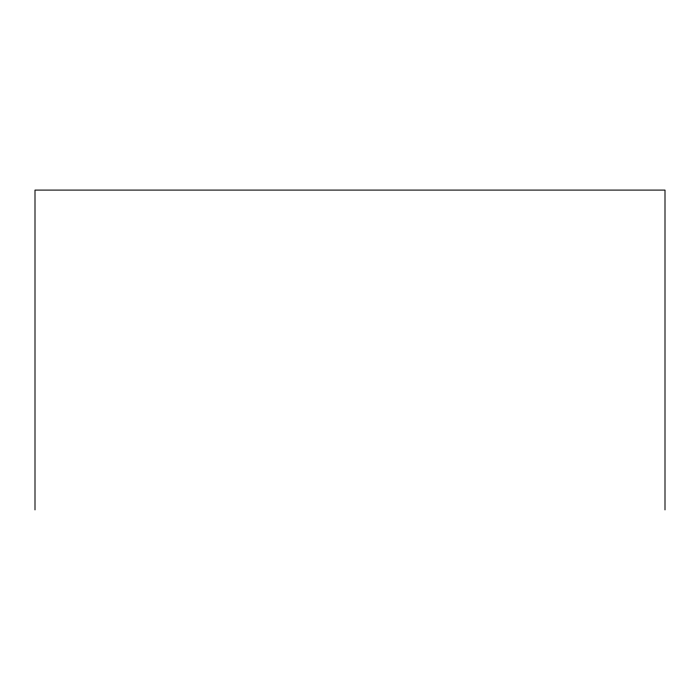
<?xml version="1.0" encoding="UTF-8"?>
<svg xmlns="http://www.w3.org/2000/svg" width="700" height="700" viewBox="0 0 700 700"><rect width="100%" height="100%" fill="white"/><g stroke="black" fill="none" stroke-linecap="round" stroke-linejoin="round"><path stroke-width="1.05" d="M665 509.906L665 190.094L35 190.094L35 509.906"/></g></svg>
